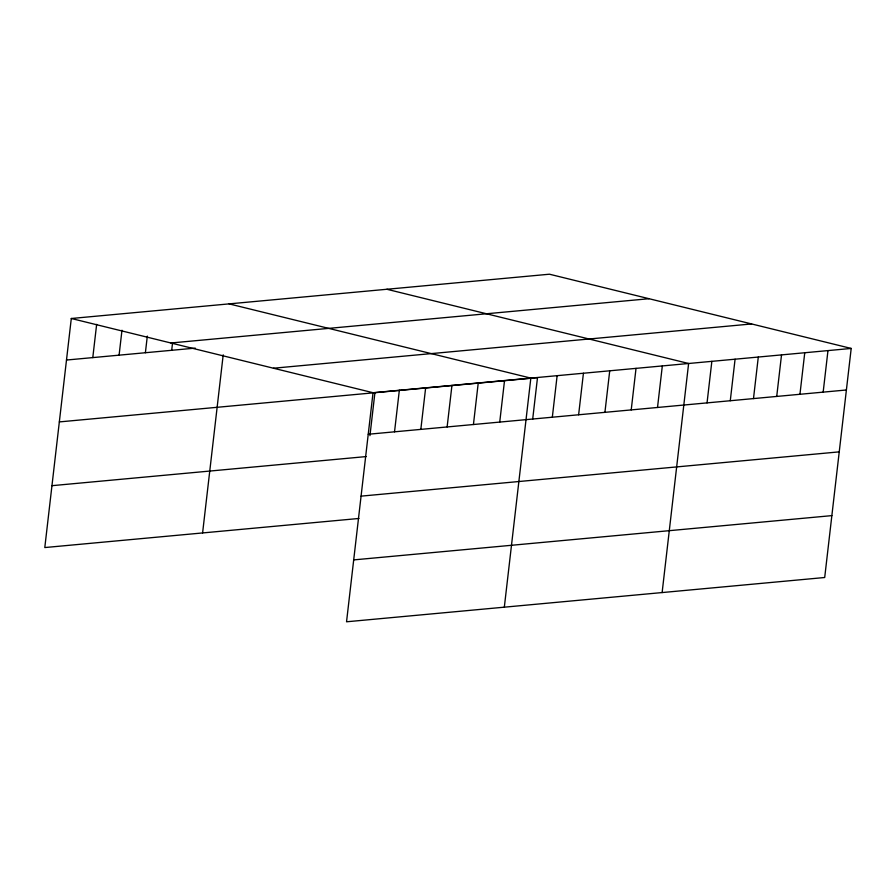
<?xml version="1.0" encoding="UTF-8"?>
<svg xmlns="http://www.w3.org/2000/svg" width="896" height="896" viewBox="0 0 896 896"><rect width="100%" height="100%" fill="white"/><g stroke="black" fill="none" stroke-linecap="round" stroke-linejoin="round"><path stroke-width="1.34" d="M851.2 348.443L373.038 392.717L346.539 621.79L824.701 577.506L851.2 348.443L549.461 274.21L71.299 318.494L44.8 547.557L359.005 518.459M92.792 357.594L96.645 324.363M119.09 355.163L121.979 330.232M145.398 352.722L147.314 336.112M171.696 350.291L172.491 343.37M202.597 532.952L223.205 354.838M369.947 435.658L374.92 392.694M394.531 431.827L399.336 390.286M420.829 429.386L425.645 387.845M447.126 426.955L451.942 385.414M473.435 424.514L478.24 382.973M499.733 422.083L504.538 380.542M504.325 607.174L530.835 378.112L229.096 303.878M532.683 419.216L537.499 377.642L59.338 421.915M552.328 417.211L557.133 375.67M578.626 414.781L583.43 373.24M604.923 412.339L609.728 370.798M631.221 409.909L636.026 368.368M657.518 407.467L662.323 365.926M662.122 592.558L688.621 363.496L386.893 289.274M707.045 402.886L711.85 361.346M730.274 400.736L735.078 359.195M753.491 398.586L758.296 357.045M776.72 396.435L781.525 354.894M799.949 394.285L804.754 352.744M823.166 392.134L827.971 350.594M170.878 342.989L649.04 298.715M66.494 360.035L195.227 348.118M273.47 368.222L751.632 323.949M368.234 434.258L846.395 389.984M51.957 485.677L366.162 456.579M361.077 496.138L839.238 451.864M353.696 559.899L831.858 515.626M71.299 318.494L373.038 392.717"/></g></svg>
